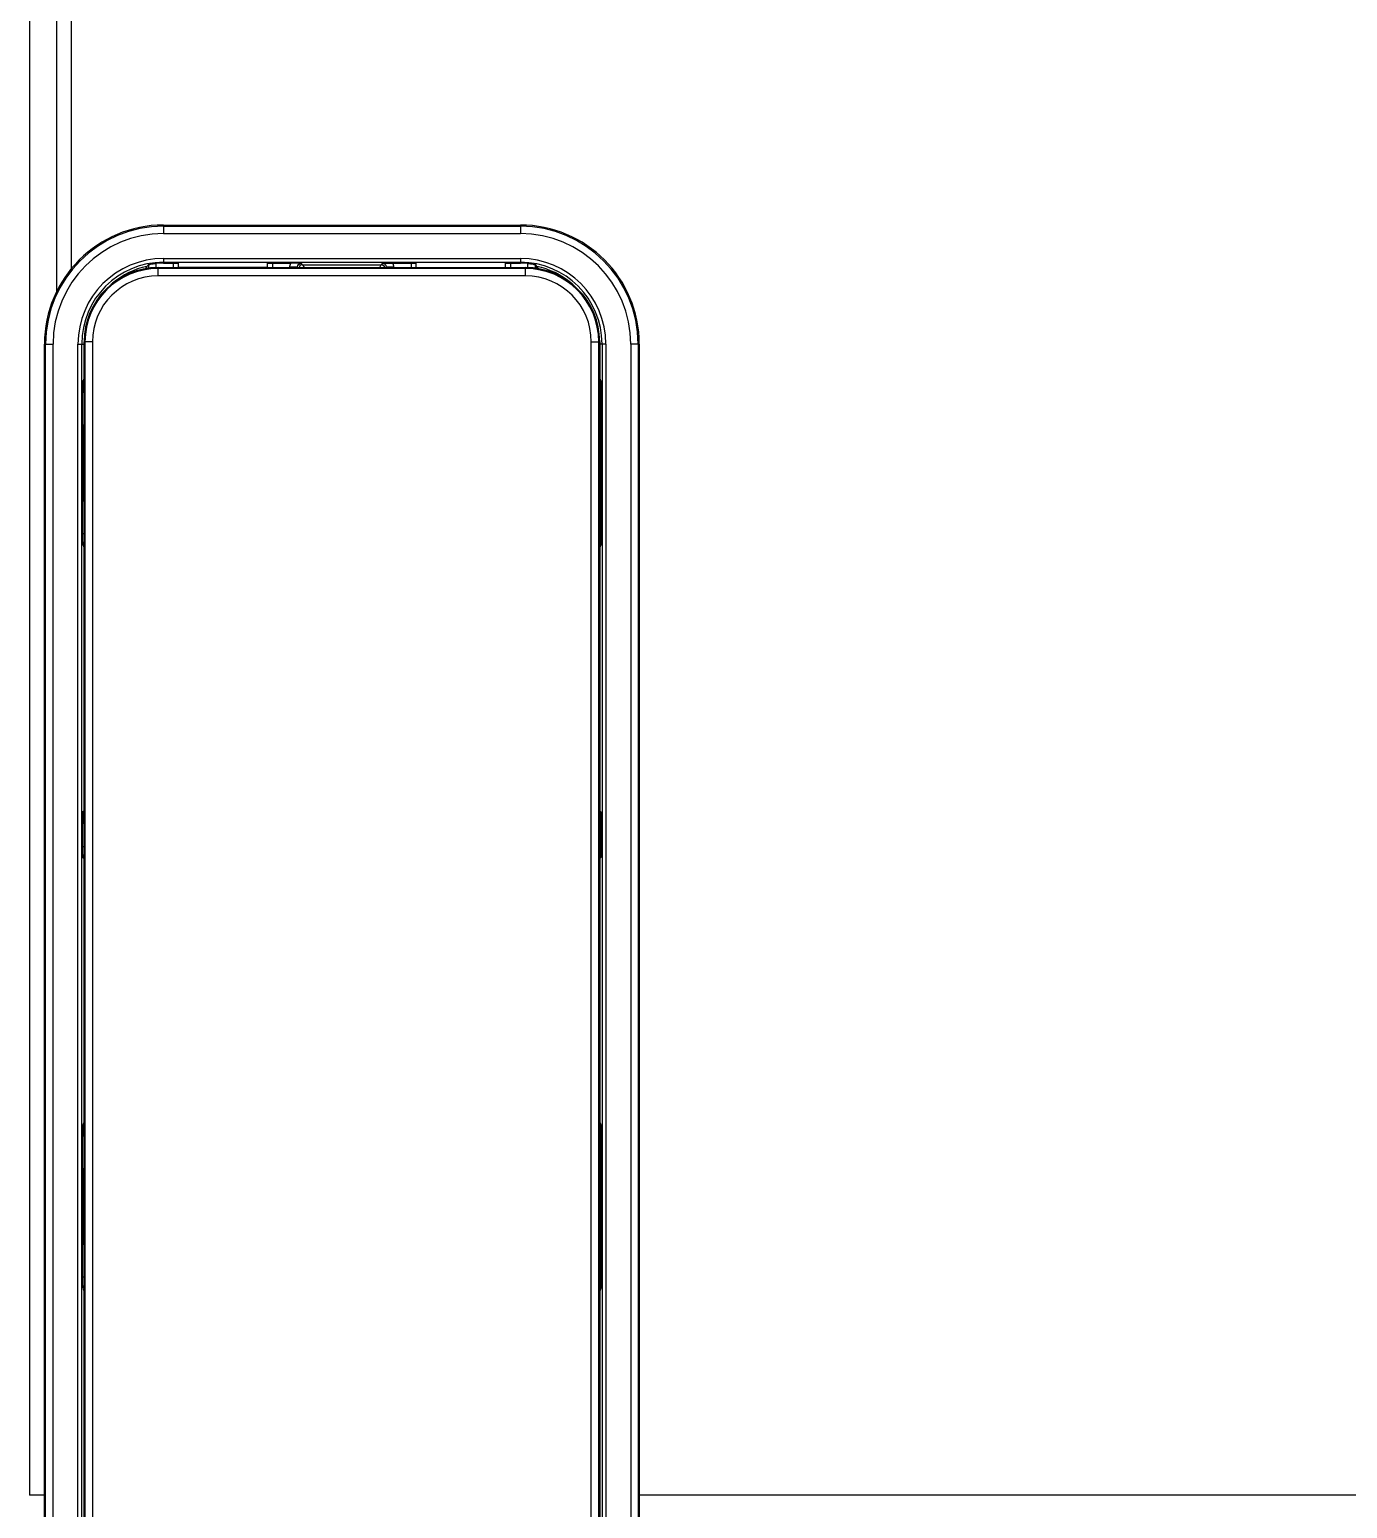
# Model space of a CAD drawing. Header units: millimetres. Extents: x 473 to 3963, y -1329 to 3488.
# Drawn here: x 1834.8 to 1923.5, y -29.3 to 70.1 of the extents above; entities that cross this region are included whole.
import ezdxf

# ---------------------------------------------------------------- set-up
doc = ezdxf.new("R2010")
doc.units = ezdxf.units.MM
doc.header["$LTSCALE"] = 392.37
doc.layers.get('0').update_dxf_attribs({"linetype": 'CONTINUOUS'})

msp = doc.modelspace()

# ---------------------------------------------------------------- linework, layer by layer
at = {"linetype": 'Continuous'}
for p, q in [((1834.848, 624.003), (1834.848, -28.397)), ((1836.648, 624.003), (1836.648, 52.487)), ((1837.648, 624.003), (1837.648, 54.045)), ((1843.848, 57.003), (1867.848, 57.003)), ((1843.848, 56.923), (1843.848, 57.003)), ((1843.848, 56.923), (1867.848, 56.923)), ((1843.848, 56.923), (1843.848, 56.423)), ((1867.848, 56.923), (1867.848, 57.003)), ((1867.848, 56.923), (1867.848, 56.423)), ((1843.848, 56.423), (1867.848, 56.423)), ((1843.848, 54.748), (1843.848, 54.498)), ((1843.848, 54.748), (1867.848, 54.748)), ((1867.848, 54.748), (1867.848, 54.498)), ((1842.743, 54.054), (1842.743, 54.221)), ((1842.84, 54.338), (1842.84, 54.065)), ((1843.34, 54.418), (1843.34, 54.139)), ((1843.498, 54.139), (1844.842, 54.139)), ((1843.498, 54.076), (1843.498, 54.139)), ((1843.498, 54.139), (1844.841, 54.139)), ((1843.498, 54.139), (1843.498, 54.139)), ((1868.198, 54.076), (1843.498, 54.076)), ((1843.498, 53.577), (1843.498, 54.076)), ((1843.848, 54.498), (1843.848, 54.442)), ((1843.848, 54.498), (1867.848, 54.498)), ((1843.848, 54.442), (1844.514, 54.442)), ((1844.514, 54.442), (1844.514, 54.139)), ((1844.514, 54.442), (1844.848, 54.442)), ((1844.848, 54.442), (1844.848, 54.153)), ((1850.848, 54.153), (1844.848, 54.153)), ((1850.848, 54.153), (1850.848, 54.442)), ((1850.848, 54.442), (1851.182, 54.442)), ((1850.855, 54.139), (1860.842, 54.139)), ((1850.855, 54.139), (1860.841, 54.139)), ((1851.182, 54.442), (1851.182, 54.139)), ((1851.182, 54.442), (1852.403, 54.442)), ((1852.357, 54.183), (1852.857, 54.183)), ((1852.357, 54.139), (1852.357, 54.183)), ((1852.857, 54.139), (1852.857, 54.183)), ((1852.9, 54.139), (1852.857, 54.183)), ((1853.203, 54.337), (1853.107, 54.433)), ((1853.203, 54.337), (1858.493, 54.337)), ((1853.203, 54.337), (1853.302, 54.14)), ((1858.395, 54.14), (1858.493, 54.337)), ((1858.59, 54.433), (1858.493, 54.337)), ((1858.84, 54.183), (1858.796, 54.139)), ((1858.84, 54.183), (1859.34, 54.183)), ((1858.84, 54.139), (1858.84, 54.183)), ((1859.294, 54.442), (1860.514, 54.442)), ((1859.34, 54.139), (1859.34, 54.183)), ((1860.514, 54.442), (1860.514, 54.139)), ((1860.514, 54.442), (1860.848, 54.442)), ((1860.848, 54.153), (1860.848, 54.442)), ((1860.848, 54.153), (1866.848, 54.153)), ((1866.848, 54.153), (1866.848, 54.442)), ((1866.848, 54.442), (1867.182, 54.442)), ((1866.855, 54.139), (1868.198, 54.139)), ((1866.855, 54.139), (1868.198, 54.139)), ((1867.182, 54.442), (1867.182, 54.139)), ((1867.182, 54.442), (1867.848, 54.442)), ((1867.848, 54.498), (1867.848, 54.442)), ((1868.198, 54.076), (1868.198, 54.139)), ((1868.198, 54.139), (1868.198, 54.139)), ((1868.198, 53.577), (1868.198, 54.076)), ((1868.357, 54.139), (1868.357, 54.418)), ((1868.857, 54.065), (1868.857, 54.338)), ((1868.953, 54.054), (1868.953, 54.221)), ((1868.198, 53.577), (1843.498, 53.577)), ((1835.848, -88.997), (1835.848, 49.003)), ((1835.928, 49.003), (1835.848, 49.003)), ((1835.928, -88.997), (1835.928, 49.003)), ((1835.928, 49.003), (1836.427, 49.003)), ((1836.427, -88.997), (1836.427, 49.003)), ((1838.103, 49.003), (1838.352, 49.003)), ((1838.103, -55.583), (1838.103, 49.003)), ((1838.352, -55.583), (1838.352, 49.003)), ((1838.352, 49.003), (1838.511, 49.003)), ((1838.511, -56.571), (1838.511, 49.153)), ((1838.511, 49.153), (1838.512, 49.153)), ((1838.512, -56.571), (1838.512, 49.153)), ((1838.574, 49.153), (1838.512, 49.153)), ((1838.574, 49.153), (1838.574, -89.147)), ((1839.074, 49.153), (1838.574, 49.153)), ((1839.074, 49.153), (1839.074, -89.147)), ((1872.622, 49.153), (1873.122, 49.153)), ((1872.622, -89.147), (1872.622, 49.153)), ((1873.122, -89.147), (1873.122, 49.153)), ((1873.122, 49.153), (1873.185, 49.153)), ((1873.185, 49.153), (1873.185, -56.571)), ((1873.185, 49.153), (1873.185, 49.153)), ((1873.185, 49.153), (1873.185, -56.571)), ((1873.344, 49.003), (1873.185, 49.003)), ((1873.344, 49.003), (1873.344, -55.583)), ((1873.594, 49.003), (1873.344, 49.003)), ((1873.594, 49.003), (1873.594, -55.583)), ((1875.269, 49.003), (1875.269, -88.997)), ((1875.768, 49.003), (1875.269, 49.003)), ((1875.768, 49.003), (1875.768, -88.997)), ((1875.768, 49.003), (1875.848, 49.003)), ((1875.848, 49.003), (1875.848, -88.997)), ((1838.409, 43.399), (1838.409, 45.776)), ((1873.287, 45.776), (1873.287, 43.399)), ((1838.409, 36.229), (1838.409, 38.606)), ((1873.287, 38.606), (1873.287, 36.229)), ((1838.511, 17.605), (1838.418, 17.511)), ((1873.279, 17.511), (1873.185, 17.605)), ((1838.409, 15.198), (1838.409, 16.807)), ((1873.287, 16.807), (1873.287, 15.198)), ((1838.418, 14.494), (1838.511, 14.4)), ((1873.185, 14.4), (1873.279, 14.494)), ((1838.409, -6.601), (1838.409, -4.224)), ((1873.287, -4.224), (1873.287, -6.601)), ((1838.409, -13.771), (1838.409, -11.394)), ((1873.287, -11.394), (1873.287, -13.771)), ((1835.648, -28.397), (1834.848, -28.397)), ((1835.721, -28.397), (1835.648, -28.397)), ((1835.848, -28.397), (1835.721, -28.397)), ((2584.648, -28.397), (1875.848, -28.397))]:
    msp.add_line(p, q, dxfattribs=at)
for centre, radius, start, end in [((1843.848, 49.003), 8, 90, 180), ((1843.848, 49.003), 7.92, 90, 180), ((1867.848, 49.003), 8, 0, 90), ((1867.848, 49.003), 7.92, 0, 90), ((1843.848, 49.003), 7.421, 90, 180), ((1867.848, 49.003), 7.421, 0, 90), ((1843.848, 49.003), 5.746, 90, 180), ((1867.848, 49.003), 5.746, 0, 90), ((1843.848, 49.003), 5.496, 90, 180), ((1843.498, 49.153), 4.987, 90, 180), ((1843.498, 49.153), 4.987, 90, 180), ((1843.498, 49.153), 4.924, 90, 180), ((1843.848, 49.003), 5.334, 101.95472, 129.87906), ((1852.924, 45.965), 13.107, 140.96104, 141.97204), ((1853.555, 45.458), 13.917, 140.35045, 140.97596), ((1843.848, 49.003), 5.439, 90, 95.36619), ((1852.42, 26.959), 27.482, 88.5682, 90.0359), ((1867.848, 49.003), 5.496, 0, 90), ((1867.848, 49.003), 5.439, 84.63381, 90), ((1868.198, 49.153), 4.987, 360, 90), ((1868.198, 49.153), 4.987, 0, 90), ((1868.198, 49.153), 4.924, 0, 90), ((1858.141, 45.458), 13.917, 39.02404, 39.64955), ((1867.848, 49.003), 5.334, 50.12096, 78.04528), ((1858.772, 45.965), 13.107, 38.02796, 39.03896), ((1843.498, 49.153), 4.424, 90, 180), ((1868.198, 49.153), 4.424, 0, 90), ((1865.935, 45.793), 27.526, 178.56935, 180.03553), ((1838.667, 46.479), 0.749, 249.86134, 257.99571), ((1855.078, 40.16), 17.819, 158.39105, 159.22357), ((1856.608, 40.156), 17.83, 20.77566, 21.60768), ((1873.033, 46.471), 0.74, 281.88654, 290.11672), ((1844.848, 41.003), 6.871, 157.70168, 159.58515), ((1866.848, 41.003), 6.871, 20.41496, 22.30216), ((1844.848, 41.003), 6.371, 177.2668, 179.99829), ((1844.848, 41.003), 6.371, 177.52621, 179.99829), ((1844.848, 41.003), 6.371, 179.99829, 182.72908), ((1866.848, 41.003), 6.371, 359.99829, 2.72908), ((1866.848, 41.003), 6.371, 357.2668, 359.99829), ((1866.848, 41.003), 6.371, 357.52621, 359.99829), ((1844.848, 41.003), 6.871, 200.41496, 202.30216), ((1866.848, 41.003), 6.871, 337.70168, 339.58515), ((1838.664, 35.534), 0.74, 101.88654, 110.11672), ((1873.029, 35.526), 0.749, 69.86134, 77.99571), ((1845.763, 36.212), 27.524, 358.5693, 0.03558), ((1855.089, 41.849), 17.83, 200.77566, 201.60768), ((1856.624, 41.844), 17.813, 338.39043, 339.2232), ((1865.892, 16.824), 27.483, 178.56821, 180.03589), ((1845.805, 15.181), 27.483, 358.56821, 0.03589), ((1865.939, -4.207), 27.529, 178.56944, 180.03544), ((1855.073, -9.838), 17.813, 158.39043, 159.2232), ((1856.608, -9.844), 17.83, 20.77566, 21.60768), ((1838.667, -3.521), 0.749, 249.86134, 257.99571), ((1873.033, -3.529), 0.74, 281.88654, 290.11672), ((1844.848, -8.997), 6.871, 157.70168, 159.58515), ((1866.848, -8.997), 6.871, 20.41496, 22.30216), ((1844.848, -8.997), 6.371, 177.2668, 179.99829), ((1844.848, -8.997), 6.371, 177.52621, 179.99829), ((1866.848, -8.997), 6.371, 359.99829, 2.72908), ((1844.848, -8.997), 6.371, 179.99829, 182.72908), ((1866.848, -8.997), 6.371, 357.2668, 359.99829), ((1866.848, -8.997), 6.371, 357.52621, 359.99829), ((1844.848, -8.997), 6.871, 200.41496, 202.30216), ((1866.848, -8.997), 6.871, 337.70168, 339.58515), ((1838.664, -14.466), 0.74, 101.88654, 110.11672), ((1873.029, -14.474), 0.749, 69.86134, 77.99571), ((1845.758, -13.788), 27.529, 358.56943, 0.03544), ((1855.089, -8.151), 17.83, 200.77566, 201.60768), ((1856.624, -8.156), 17.813, 338.39043, 339.2232)]:
    msp.add_arc(centre, radius, start, end, dxfattribs=at)
for points, knots in [([(1842.84, 54.338), (1842.849, 54.349), (1842.908, 54.347), (1843.062, 54.396), (1843.222, 54.407), (1843.34, 54.418)], [0, 0, 0, 0, 0.083439, 0.302966, 1, 1, 1, 1]), ([(1853.203, 54.337), (1853.147, 54.337), (1853.034, 54.331), (1852.979, 54.199), (1853.002, 54.16)], [0, 0, 0, 0, 0.550482, 1, 1, 1, 1]), ([(1858.738, 54.141), (1858.73, 54.19), (1858.708, 54.304), (1858.579, 54.3), (1858.544, 54.272)], [0, 0, 0, 0, 0.530987, 1, 1, 1, 1]), ([(1858.59, 54.433), (1858.634, 54.434), (1858.869, 54.44), (1859.104, 54.442), (1859.294, 54.442)], [0, 0, 0, 0, 0.190121, 1, 1, 1, 1]), ([(1868.357, 54.418), (1868.474, 54.407), (1868.635, 54.396), (1868.788, 54.347), (1868.848, 54.349), (1868.857, 54.338)], [0, 0, 0, 0, 0.697034, 0.916561, 1, 1, 1, 1]), ([(1873.279, 46.48), (1873.28, 46.436), (1873.285, 46.201), (1873.287, 45.966), (1873.287, 45.776)], [0, 0, 0, 0, 0.190321, 1, 1, 1, 1]), ([(1838.418, 35.525), (1838.417, 35.569), (1838.411, 35.804), (1838.409, 36.039), (1838.409, 36.229)], [0, 0, 0, 0, 0.190318, 1, 1, 1, 1]), ([(1873.279, 17.511), (1873.28, 17.467), (1873.285, 17.232), (1873.287, 16.997), (1873.287, 16.807)], [0, 0, 0, 0, 0.190128, 1, 1, 1, 1]), ([(1838.409, 16.807), (1838.426, 16.801), (1838.459, 16.789), (1838.493, 16.779), (1838.511, 16.775)], [0, 0, 0, 0, 0.499624, 1, 1, 1, 1]), ([(1873.186, 16.776), (1873.202, 16.78), (1873.233, 16.792), (1873.262, 16.811), (1873.275, 16.822)], [0, 0, 0, 0, 0.491356, 1, 1, 1, 1]), ([(1838.418, 14.494), (1838.417, 14.539), (1838.411, 14.773), (1838.409, 15.008), (1838.409, 15.198)], [0, 0, 0, 0, 0.190122, 1, 1, 1, 1]), ([(1838.511, 15.229), (1838.495, 15.225), (1838.463, 15.213), (1838.435, 15.194), (1838.421, 15.183)], [0, 0, 0, 0, 0.491356, 1, 1, 1, 1]), ([(1873.287, 15.198), (1873.27, 15.204), (1873.237, 15.216), (1873.203, 15.226), (1873.186, 15.23)], [0, 0, 0, 0, 0.499624, 1, 1, 1, 1]), ([(1873.279, -3.52), (1873.28, -3.564), (1873.285, -3.799), (1873.287, -4.034), (1873.287, -4.224)], [0, 0, 0, 0, 0.190511, 1, 1, 1, 1]), ([(1838.418, -14.475), (1838.417, -14.431), (1838.411, -14.196), (1838.409, -13.961), (1838.409, -13.771)], [0, 0, 0, 0, 0.190309, 1, 1, 1, 1])]:
    msp.add_open_spline(points, degree=3, knots=knots, dxfattribs=at)
for points in [[(1852.357, 54.183), (1852.357, 54.267), (1852.363, 54.364), (1852.419, 54.426)], [(1852.857, 54.183), (1852.857, 54.301), (1852.989, 54.433), (1853.107, 54.433)], [(1858.84, 54.183), (1858.84, 54.301), (1858.707, 54.433), (1858.59, 54.433)], [(1859.34, 54.183), (1859.34, 54.268), (1859.333, 54.364), (1859.279, 54.429)], [(1838.418, 46.48), (1838.418, 46.408), (1838.455, 46.33), (1838.511, 46.284)], [(1873.184, 46.286), (1873.239, 46.333), (1873.279, 46.408), (1873.279, 46.48)], [(1838.409, 43.4), (1838.409, 42.601), (1838.414, 41.802), (1838.414, 41.003)], [(1873.283, 41.002), (1873.283, 41.802), (1873.287, 42.601), (1873.287, 43.4)], [(1838.414, 41.003), (1838.414, 40.204), (1838.409, 39.405), (1838.409, 38.605)], [(1873.287, 38.605), (1873.287, 39.404), (1873.283, 40.203), (1873.283, 41.002)], [(1838.512, 35.719), (1838.458, 35.672), (1838.418, 35.597), (1838.418, 35.525)], [(1873.279, 35.525), (1873.279, 35.597), (1873.242, 35.675), (1873.186, 35.721)], [(1838.418, 17.511), (1838.418, 17.439), (1838.455, 17.361), (1838.512, 17.317)], [(1873.185, 17.316), (1873.241, 17.362), (1873.279, 17.439), (1873.279, 17.511)], [(1838.511, 14.689), (1838.456, 14.643), (1838.418, 14.566), (1838.418, 14.494)], [(1873.279, 14.494), (1873.279, 14.566), (1873.241, 14.644), (1873.185, 14.688)], [(1838.418, -3.52), (1838.418, -3.592), (1838.455, -3.67), (1838.511, -3.716)], [(1873.184, -3.714), (1873.239, -3.667), (1873.279, -3.592), (1873.279, -3.52)], [(1838.409, -6.6), (1838.409, -7.399), (1838.414, -8.198), (1838.414, -8.997)], [(1873.283, -8.998), (1873.283, -8.198), (1873.287, -7.399), (1873.287, -6.6)], [(1838.414, -8.997), (1838.414, -9.796), (1838.409, -10.595), (1838.409, -11.395)], [(1873.287, -11.395), (1873.287, -10.596), (1873.283, -9.797), (1873.283, -8.998)], [(1838.512, -14.281), (1838.458, -14.328), (1838.418, -14.403), (1838.418, -14.475)], [(1873.279, -14.475), (1873.279, -14.403), (1873.242, -14.325), (1873.186, -14.279)]]:
    msp.add_open_spline(points, degree=3, dxfattribs=at)

doc.saveas('drawing.dxf')
